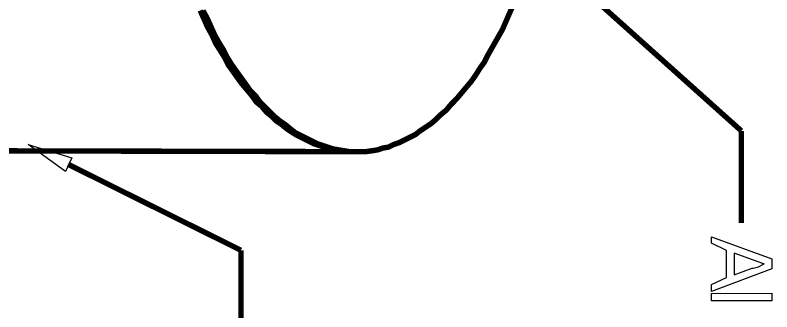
# Model space of a CAD drawing. Extents: x 0.1 to 11.6, y 0.3 to 16.2.
# Drawn here: x 4.274 to 5.668, y 6.706 to 7.253 of the extents above; entities that cross this region are included whole.
import ezdxf

# ---------------------------------------------------------------- set-up
doc = ezdxf.new("R2010")
doc.units = 0
doc.layers.get('0').update_dxf_attribs({"linetype": 'CONTINUOUS'})

msp = doc.modelspace()

# ---------------------------------------------------------------- linework, layer by layer
at = {"color": 0, "const_width": 0.01}
for points in [[(5.32335, 7.29833), (5.61165, 7.03999)], [(5.14501, 7.18001), (5.17165, 7.22667), (5.19336, 7.27669)], [(4.61501, 7.26167), (4.62169, 7.24669), (4.62831, 7.23167), (4.63667, 7.21669), (4.64333, 7.20167), (4.65169, 7.18832), (4.66, 7.17503), (4.66667, 7.16168), (4.67503, 7.15001), (4.68332, 7.13835), (4.69168, 7.12668), (4.70167, 7.11501), (4.71001, 7.10499), (4.71832, 7.09332), (4.72835, 7.08501), (4.73665, 7.07497), (4.74669, 7.06668), (4.75499, 7.05832), (4.76497, 7.05165), (4.77501, 7.04335), (4.785, 7.03668), (4.79335, 7.03168), (4.80333, 7.02669), (4.81332, 7.02165), (4.82335, 7.01665), (4.83333, 7.01335), (4.84332, 7.00999), (4.85335, 7.00667), (4.86333, 7.00499), (4.87332, 7.00331), (4.88499, 7.00168), (4.89501, 7.00168), (4.89665, 7.00168)], [(4.61501, 7.26167), (4.62169, 7.24669), (4.62831, 7.23167), (4.63667, 7.21669), (4.64333, 7.20167), (4.65169, 7.18832), (4.66, 7.17503), (4.66667, 7.16168), (4.67503, 7.15001), (4.68332, 7.13835), (4.69168, 7.12668), (4.70167, 7.11501), (4.71001, 7.10499), (4.71832, 7.09332), (4.72835, 7.08501), (4.73665, 7.07497), (4.74669, 7.06668), (4.75499, 7.05832), (4.76497, 7.05165), (4.77501, 7.04335), (4.785, 7.03668), (4.79335, 7.03168), (4.80333, 7.02669), (4.81332, 7.02165), (4.82335, 7.01665), (4.83333, 7.01335), (4.84332, 7.00999), (4.85335, 7.00667), (4.86333, 7.00499), (4.87332, 7.00331), (4.88499, 7.00168), (4.89501, 7.00168), (4.89665, 7.00168)], [(4.62001, 7.26167), (4.62831, 7.24669), (4.63499, 7.23167), (4.64165, 7.21669), (4.65001, 7.20167), (4.65831, 7.18832), (4.66499, 7.17503), (4.67333, 7.16168), (4.68164, 7.15001), (4.69, 7.13835), (4.69835, 7.12668), (4.70665, 7.11501), (4.71669, 7.10499), (4.72499, 7.09332), (4.73335, 7.08501), (4.74333, 7.07497), (4.75168, 7.06668), (4.76167, 7.05832), (4.77165, 7.05165), (4.78168, 7.04335), (4.78999, 7.03668), (4.80003, 7.03168), (4.81, 7.02669), (4.81999, 7.02165), (4.83003, 7.01665), (4.84, 7.01335), (4.84999, 7.00999), (4.86003, 7.00667), (4.87001, 7.00499), (4.87999, 7.00331), (4.88997, 7.00168), (4.90001, 7.00168), (4.91, 7.00168), (4.91997, 7.00168), (4.93164, 7.00331), (4.94168, 7.00499), (4.95167, 7.00836), (4.96164, 7.00999), (4.97168, 7.01497), (4.98167, 7.01833), (4.99164, 7.02333), (5.00168, 7.02832), (5.01167, 7.03331), (5.02001, 7.03999), (5.03, 7.04665), (5.03999, 7.05333), (5.05003, 7.06168), (5.05832, 7.06999), (5.06836, 7.07835), (5.07667, 7.08832), (5.08664, 7.09831), (5.095, 7.10835), (5.10335, 7.11833), (5.11333, 7.12999), (5.12169, 7.14165), (5.12999, 7.155), (5.13835, 7.16667), (5.14501, 7.18001)], [(5.61165, 7.03999), (5.61165, 6.87001)], [(4.19336, 7.00331), (4.89665, 7.00168)], [(4.89665, 7.00168), (4.90332, 7.00168)], [(4.37169, 6.97835), (4.69, 6.81999)], [(4.69, 6.81999), (4.69, 6.65001)]]:
    msp.add_lwpolyline(points, dxfattribs=at)
at = {"color": 0}
for points in [[(4.36664, 6.965), (4.29833, 7.01497), (4.37831, 6.99001), (4.36664, 6.965)], [(5.55658, 6.84494), (5.66769, 6.80393), (5.66769, 6.78569), (5.55681, 6.74425), (5.55681, 6.75662), (5.58458, 6.76964), (5.58436, 6.81956), (5.55658, 6.83279), (5.55658, 6.84494)], [(5.59825, 6.81435), (5.59847, 6.77485), (5.63167, 6.787), (5.63351, 6.78672), (5.64339, 6.78971), (5.6524, 6.79432), (5.65381, 6.79482), (5.65229, 6.79476), (5.63601, 6.80117), (5.63428, 6.80176), (5.59825, 6.81435)], [(5.55675, 6.7405), (5.66786, 6.74072), (5.66786, 6.72683), (5.55675, 6.72661), (5.55675, 6.7405)]]:
    msp.add_lwpolyline(points, close=True, dxfattribs=at)

doc.saveas('drawing.dxf')
